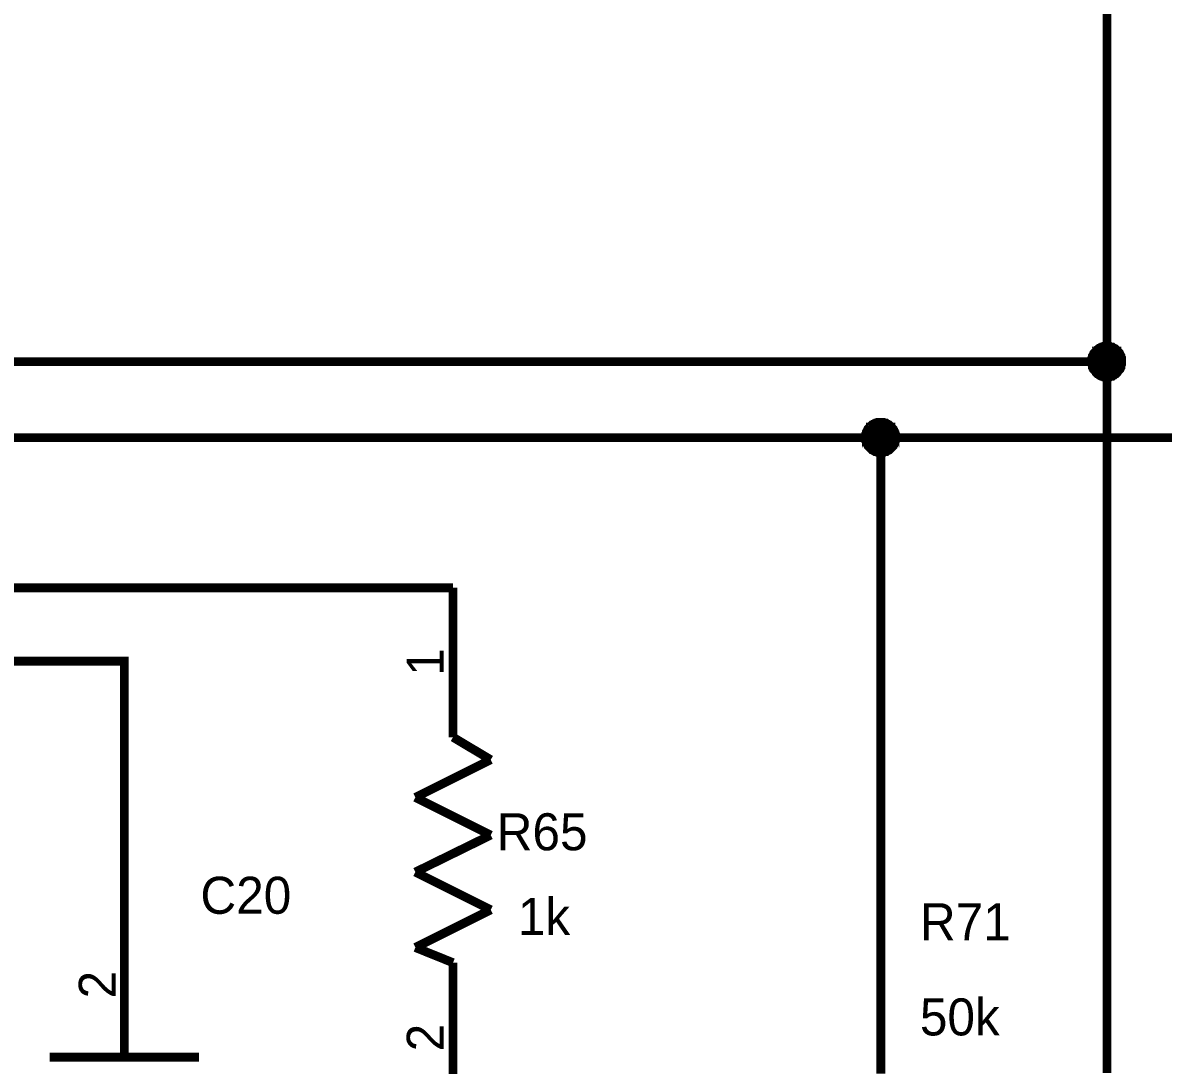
# Model space of a CAD drawing. Header units: millimetres. Extents: x 0 to 800, y 0 to 567.
# Drawn here: x 319.4 to 358.03, y 103.64 to 138.95 of the extents above; entities that cross this region are included whole.
import ezdxf

# ---------------------------------------------------------------- set-up
doc = ezdxf.new("R2010")
doc.units = ezdxf.units.MM
doc.layers.add('Sheet', color=255, linetype='Continuous')

msp = doc.modelspace()

# ---------------------------------------------------------------- linework, layer by layer
at = {"layer": 'Sheet'}
for points, const_width in [([(287.696, 127.471), (356.125, 127.471), (356.125, 160.51), (368.31, 160.51)], 0.3), ([(355.61, 127.471), (355.61, 127.494), (355.61, 127.516), (355.61, 127.561), (355.61, 127.583), (355.632, 127.606), (355.632, 127.628), (355.632, 127.651), (355.655, 127.673), (355.655, 127.695), (355.677, 127.718), (355.677, 127.74), (355.7, 127.763), (355.7, 127.785), (355.722, 127.807), (355.744, 127.83), (355.767, 127.83), (355.767, 127.852), (355.789, 127.875), (355.812, 127.897), (355.834, 127.897), (355.856, 127.919), (355.879, 127.919), (355.901, 127.942), (355.924, 127.942), (355.946, 127.964), (355.968, 127.964), (355.991, 127.964), (356.013, 127.987), (356.036, 127.987), (356.08, 127.987), (356.103, 127.987), (356.125, 127.987)], 0.3), ([(355.61, 127.471), (355.61, 127.494), (355.61, 127.516), (355.61, 127.561), (355.61, 127.583), (355.632, 127.606), (355.632, 127.628), (355.632, 127.651), (355.655, 127.673), (355.655, 127.695), (355.677, 127.718), (355.677, 127.74), (355.7, 127.763), (355.7, 127.785), (355.722, 127.807), (355.744, 127.83), (355.767, 127.83), (355.767, 127.852), (355.789, 127.875), (355.812, 127.897), (355.834, 127.897), (355.856, 127.919), (355.879, 127.919), (355.901, 127.942), (355.924, 127.942), (355.946, 127.964), (355.968, 127.964), (355.991, 127.964), (356.013, 127.987), (356.036, 127.987), (356.08, 127.987), (356.103, 127.987), (356.125, 127.987)], 0.3), ([(355.61, 127.471), (355.61, 127.494), (355.61, 127.516), (355.61, 127.561), (355.61, 127.583), (355.632, 127.606), (355.632, 127.628), (355.632, 127.651), (355.655, 127.673), (355.655, 127.695), (355.677, 127.718), (355.677, 127.74), (355.7, 127.763), (355.7, 127.785), (355.722, 127.807), (355.744, 127.83), (355.767, 127.83), (355.767, 127.852), (355.789, 127.875), (355.812, 127.897), (355.834, 127.897), (355.856, 127.919), (355.879, 127.919), (355.901, 127.942), (355.924, 127.942), (355.946, 127.964), (355.968, 127.964), (355.991, 127.964), (356.013, 127.987), (356.036, 127.987), (356.08, 127.987), (356.103, 127.987), (356.125, 127.987)], 0.3), ([(355.61, 127.471), (355.61, 127.494), (355.61, 127.516), (355.61, 127.561), (355.61, 127.583), (355.632, 127.606), (355.632, 127.628), (355.632, 127.651), (355.655, 127.673), (355.655, 127.695), (355.677, 127.718), (355.677, 127.74), (355.7, 127.763), (355.7, 127.785), (355.722, 127.807), (355.744, 127.83), (355.767, 127.83), (355.767, 127.852), (355.789, 127.875), (355.812, 127.897), (355.834, 127.897), (355.856, 127.919), (355.879, 127.919), (355.901, 127.942), (355.924, 127.942), (355.946, 127.964), (355.968, 127.964), (355.991, 127.964), (356.013, 127.987), (356.036, 127.987), (356.08, 127.987), (356.103, 127.987), (356.125, 127.987)], 0.3), ([(355.61, 127.471), (355.61, 127.494), (355.61, 127.516), (355.61, 127.561), (355.61, 127.583), (355.632, 127.606), (355.632, 127.628), (355.632, 127.651), (355.655, 127.673), (355.655, 127.695), (355.677, 127.718), (355.677, 127.74), (355.7, 127.763), (355.7, 127.785), (355.722, 127.807), (355.744, 127.83), (355.767, 127.83), (355.767, 127.852), (355.789, 127.875), (355.812, 127.897), (355.834, 127.897), (355.856, 127.919), (355.879, 127.919), (355.901, 127.942), (355.924, 127.942), (355.946, 127.964), (355.968, 127.964), (355.991, 127.964), (356.013, 127.987), (356.036, 127.987), (356.08, 127.987), (356.103, 127.987), (356.125, 127.987)], 0.0991), ([(355.61, 127.471), (355.61, 127.494), (355.61, 127.516), (355.61, 127.561), (355.61, 127.583), (355.632, 127.606), (355.632, 127.628), (355.632, 127.651), (355.655, 127.673), (355.655, 127.695), (355.677, 127.718), (355.677, 127.74), (355.7, 127.763), (355.7, 127.785), (355.722, 127.807), (355.744, 127.83), (355.767, 127.83), (355.767, 127.852), (355.789, 127.875), (355.812, 127.897), (355.834, 127.897), (355.856, 127.919), (355.879, 127.919), (355.901, 127.942), (355.924, 127.942), (355.946, 127.964), (355.968, 127.964), (355.991, 127.964), (356.013, 127.987), (356.036, 127.987), (356.08, 127.987), (356.103, 127.987), (356.125, 127.987)], 0.0991), ([(355.61, 127.471), (355.61, 127.494), (355.61, 127.516), (355.61, 127.561), (355.61, 127.583), (355.632, 127.606), (355.632, 127.628), (355.632, 127.651), (355.655, 127.673), (355.655, 127.695), (355.677, 127.718), (355.677, 127.74), (355.7, 127.763), (355.7, 127.785), (355.722, 127.807), (355.744, 127.83), (355.767, 127.83), (355.767, 127.852), (355.789, 127.875), (355.812, 127.897), (355.834, 127.897), (355.856, 127.919), (355.879, 127.919), (355.901, 127.942), (355.924, 127.942), (355.946, 127.964), (355.968, 127.964), (355.991, 127.964), (356.013, 127.987), (356.036, 127.987), (356.08, 127.987), (356.103, 127.987), (356.125, 127.987)], 0.0991), ([(355.61, 127.471), (355.61, 127.494), (355.61, 127.516), (355.61, 127.561), (355.61, 127.583), (355.632, 127.606), (355.632, 127.628), (355.632, 127.651), (355.655, 127.673), (355.655, 127.695), (355.677, 127.718), (355.677, 127.74), (355.7, 127.763), (355.7, 127.785), (355.722, 127.807), (355.744, 127.83), (355.767, 127.83), (355.767, 127.852), (355.789, 127.875), (355.812, 127.897), (355.834, 127.897), (355.856, 127.919), (355.879, 127.919), (355.901, 127.942), (355.924, 127.942), (355.946, 127.964), (355.968, 127.964), (355.991, 127.964), (356.013, 127.987), (356.036, 127.987), (356.08, 127.987), (356.103, 127.987), (356.125, 127.987)], 0.0991), ([(356.125, 127.987), (356.125, 127.987)], 0.3), ([(356.125, 127.987), (356.148, 127.987), (356.17, 127.987), (356.192, 127.987), (356.215, 127.987), (356.237, 127.964), (356.26, 127.964), (356.304, 127.964), (356.327, 127.942), (356.327, 127.942), (356.349, 127.919), (356.372, 127.919), (356.394, 127.897), (356.416, 127.897), (356.439, 127.875), (356.461, 127.852), (356.461, 127.83), (356.484, 127.83), (356.506, 127.807), (356.528, 127.785), (356.528, 127.763), (356.551, 127.74), (356.551, 127.718), (356.573, 127.695), (356.573, 127.673), (356.596, 127.651), (356.596, 127.628), (356.596, 127.606), (356.618, 127.583), (356.618, 127.561), (356.618, 127.516), (356.618, 127.494), (356.618, 127.471)], 0.3), ([(356.125, 127.987), (356.125, 127.987)], 0.3), ([(356.125, 127.987), (356.148, 127.987), (356.17, 127.987), (356.192, 127.987), (356.215, 127.987), (356.237, 127.964), (356.26, 127.964), (356.304, 127.964), (356.327, 127.942), (356.327, 127.942), (356.349, 127.919), (356.372, 127.919), (356.394, 127.897), (356.416, 127.897), (356.439, 127.875), (356.461, 127.852), (356.461, 127.83), (356.484, 127.83), (356.506, 127.807), (356.528, 127.785), (356.528, 127.763), (356.551, 127.74), (356.551, 127.718), (356.573, 127.695), (356.573, 127.673), (356.596, 127.651), (356.596, 127.628), (356.596, 127.606), (356.618, 127.583), (356.618, 127.561), (356.618, 127.516), (356.618, 127.494), (356.618, 127.471)], 0.3), ([(356.125, 127.987), (356.125, 127.987)], 0.3), ([(356.125, 127.987), (356.148, 127.987), (356.17, 127.987), (356.192, 127.987), (356.215, 127.987), (356.237, 127.964), (356.26, 127.964), (356.304, 127.964), (356.327, 127.942), (356.327, 127.942), (356.349, 127.919), (356.372, 127.919), (356.394, 127.897), (356.416, 127.897), (356.439, 127.875), (356.461, 127.852), (356.461, 127.83), (356.484, 127.83), (356.506, 127.807), (356.528, 127.785), (356.528, 127.763), (356.551, 127.74), (356.551, 127.718), (356.573, 127.695), (356.573, 127.673), (356.596, 127.651), (356.596, 127.628), (356.596, 127.606), (356.618, 127.583), (356.618, 127.561), (356.618, 127.516), (356.618, 127.494), (356.618, 127.471)], 0.3), ([(356.125, 127.987), (356.125, 127.987)], 0.3), ([(356.125, 127.987), (356.148, 127.987), (356.17, 127.987), (356.192, 127.987), (356.215, 127.987), (356.237, 127.964), (356.26, 127.964), (356.304, 127.964), (356.327, 127.942), (356.327, 127.942), (356.349, 127.919), (356.372, 127.919), (356.394, 127.897), (356.416, 127.897), (356.439, 127.875), (356.461, 127.852), (356.461, 127.83), (356.484, 127.83), (356.506, 127.807), (356.528, 127.785), (356.528, 127.763), (356.551, 127.74), (356.551, 127.718), (356.573, 127.695), (356.573, 127.673), (356.596, 127.651), (356.596, 127.628), (356.596, 127.606), (356.618, 127.583), (356.618, 127.561), (356.618, 127.516), (356.618, 127.494), (356.618, 127.471)], 0.3), ([(356.125, 127.987), (356.125, 127.987)], 0.0991), ([(356.125, 127.987), (356.148, 127.987), (356.17, 127.987), (356.192, 127.987), (356.215, 127.987), (356.237, 127.964), (356.26, 127.964), (356.304, 127.964), (356.327, 127.942), (356.327, 127.942), (356.349, 127.919), (356.372, 127.919), (356.394, 127.897), (356.416, 127.897), (356.439, 127.875), (356.461, 127.852), (356.461, 127.83), (356.484, 127.83), (356.506, 127.807), (356.528, 127.785), (356.528, 127.763), (356.551, 127.74), (356.551, 127.718), (356.573, 127.695), (356.573, 127.673), (356.596, 127.651), (356.596, 127.628), (356.596, 127.606), (356.618, 127.583), (356.618, 127.561), (356.618, 127.516), (356.618, 127.494), (356.618, 127.471)], 0.0991), ([(356.125, 127.987), (356.125, 127.987)], 0.0991), ([(356.125, 127.987), (356.148, 127.987), (356.17, 127.987), (356.192, 127.987), (356.215, 127.987), (356.237, 127.964), (356.26, 127.964), (356.304, 127.964), (356.327, 127.942), (356.327, 127.942), (356.349, 127.919), (356.372, 127.919), (356.394, 127.897), (356.416, 127.897), (356.439, 127.875), (356.461, 127.852), (356.461, 127.83), (356.484, 127.83), (356.506, 127.807), (356.528, 127.785), (356.528, 127.763), (356.551, 127.74), (356.551, 127.718), (356.573, 127.695), (356.573, 127.673), (356.596, 127.651), (356.596, 127.628), (356.596, 127.606), (356.618, 127.583), (356.618, 127.561), (356.618, 127.516), (356.618, 127.494), (356.618, 127.471)], 0.0991), ([(356.125, 127.987), (356.125, 127.987)], 0.0991), ([(356.125, 127.987), (356.148, 127.987), (356.17, 127.987), (356.192, 127.987), (356.215, 127.987), (356.237, 127.964), (356.26, 127.964), (356.304, 127.964), (356.327, 127.942), (356.327, 127.942), (356.349, 127.919), (356.372, 127.919), (356.394, 127.897), (356.416, 127.897), (356.439, 127.875), (356.461, 127.852), (356.461, 127.83), (356.484, 127.83), (356.506, 127.807), (356.528, 127.785), (356.528, 127.763), (356.551, 127.74), (356.551, 127.718), (356.573, 127.695), (356.573, 127.673), (356.596, 127.651), (356.596, 127.628), (356.596, 127.606), (356.618, 127.583), (356.618, 127.561), (356.618, 127.516), (356.618, 127.494), (356.618, 127.471)], 0.0991), ([(356.125, 127.987), (356.125, 127.987)], 0.0991), ([(356.125, 127.987), (356.148, 127.987), (356.17, 127.987), (356.192, 127.987), (356.215, 127.987), (356.237, 127.964), (356.26, 127.964), (356.304, 127.964), (356.327, 127.942), (356.327, 127.942), (356.349, 127.919), (356.372, 127.919), (356.394, 127.897), (356.416, 127.897), (356.439, 127.875), (356.461, 127.852), (356.461, 127.83), (356.484, 127.83), (356.506, 127.807), (356.528, 127.785), (356.528, 127.763), (356.551, 127.74), (356.551, 127.718), (356.573, 127.695), (356.573, 127.673), (356.596, 127.651), (356.596, 127.628), (356.596, 127.606), (356.618, 127.583), (356.618, 127.561), (356.618, 127.516), (356.618, 127.494), (356.618, 127.471)], 0.0991), ([(356.125, 126.956), (356.103, 126.956), (356.08, 126.956), (356.036, 126.956), (356.013, 126.956), (355.991, 126.979), (355.968, 126.979), (355.946, 126.979), (355.924, 127.001), (355.901, 127.001), (355.879, 127.023), (355.856, 127.023), (355.834, 127.046), (355.812, 127.068), (355.789, 127.068), (355.767, 127.091), (355.767, 127.113), (355.744, 127.135), (355.722, 127.158), (355.7, 127.18), (355.7, 127.18), (355.677, 127.203), (355.677, 127.225), (355.655, 127.247), (355.655, 127.27), (355.632, 127.292), (355.632, 127.315), (355.632, 127.337), (355.61, 127.382), (355.61, 127.404), (355.61, 127.427), (355.61, 127.449), (355.61, 127.471)], 0.3), ([(355.61, 127.471), (355.61, 127.471)], 0.3), ([(356.125, 126.956), (356.103, 126.956), (356.08, 126.956), (356.036, 126.956), (356.013, 126.956), (355.991, 126.979), (355.968, 126.979), (355.946, 126.979), (355.924, 127.001), (355.901, 127.001), (355.879, 127.023), (355.856, 127.023), (355.834, 127.046), (355.812, 127.068), (355.789, 127.068), (355.767, 127.091), (355.767, 127.113), (355.744, 127.135), (355.722, 127.158), (355.7, 127.18), (355.7, 127.18), (355.677, 127.203), (355.677, 127.225), (355.655, 127.247), (355.655, 127.27), (355.632, 127.292), (355.632, 127.315), (355.632, 127.337), (355.61, 127.382), (355.61, 127.404), (355.61, 127.427), (355.61, 127.449), (355.61, 127.471)], 0.3), ([(355.61, 127.471), (355.61, 127.471)], 0.3), ([(356.125, 126.956), (356.103, 126.956), (356.08, 126.956), (356.036, 126.956), (356.013, 126.956), (355.991, 126.979), (355.968, 126.979), (355.946, 126.979), (355.924, 127.001), (355.901, 127.001), (355.879, 127.023), (355.856, 127.023), (355.834, 127.046), (355.812, 127.068), (355.789, 127.068), (355.767, 127.091), (355.767, 127.113), (355.744, 127.135), (355.722, 127.158), (355.7, 127.18), (355.7, 127.18), (355.677, 127.203), (355.677, 127.225), (355.655, 127.247), (355.655, 127.27), (355.632, 127.292), (355.632, 127.315), (355.632, 127.337), (355.61, 127.382), (355.61, 127.404), (355.61, 127.427), (355.61, 127.449), (355.61, 127.471)], 0.3), ([(355.61, 127.471), (355.61, 127.471)], 0.3), ([(356.125, 126.956), (356.103, 126.956), (356.08, 126.956), (356.036, 126.956), (356.013, 126.956), (355.991, 126.979), (355.968, 126.979), (355.946, 126.979), (355.924, 127.001), (355.901, 127.001), (355.879, 127.023), (355.856, 127.023), (355.834, 127.046), (355.812, 127.068), (355.789, 127.068), (355.767, 127.091), (355.767, 127.113), (355.744, 127.135), (355.722, 127.158), (355.7, 127.18), (355.7, 127.18), (355.677, 127.203), (355.677, 127.225), (355.655, 127.247), (355.655, 127.27), (355.632, 127.292), (355.632, 127.315), (355.632, 127.337), (355.61, 127.382), (355.61, 127.404), (355.61, 127.427), (355.61, 127.449), (355.61, 127.471)], 0.3), ([(355.61, 127.471), (355.61, 127.471)], 0.3), ([(356.125, 126.956), (356.103, 126.956), (356.08, 126.956), (356.036, 126.956), (356.013, 126.956), (355.991, 126.979), (355.968, 126.979), (355.946, 126.979), (355.924, 127.001), (355.901, 127.001), (355.879, 127.023), (355.856, 127.023), (355.834, 127.046), (355.812, 127.068), (355.789, 127.068), (355.767, 127.091), (355.767, 127.113), (355.744, 127.135), (355.722, 127.158), (355.7, 127.18), (355.7, 127.18), (355.677, 127.203), (355.677, 127.225), (355.655, 127.247), (355.655, 127.27), (355.632, 127.292), (355.632, 127.315), (355.632, 127.337), (355.61, 127.382), (355.61, 127.404), (355.61, 127.427), (355.61, 127.449), (355.61, 127.471)], 0.0991), ([(355.61, 127.471), (355.61, 127.471)], 0.0991), ([(356.125, 126.956), (356.103, 126.956), (356.08, 126.956), (356.036, 126.956), (356.013, 126.956), (355.991, 126.979), (355.968, 126.979), (355.946, 126.979), (355.924, 127.001), (355.901, 127.001), (355.879, 127.023), (355.856, 127.023), (355.834, 127.046), (355.812, 127.068), (355.789, 127.068), (355.767, 127.091), (355.767, 127.113), (355.744, 127.135), (355.722, 127.158), (355.7, 127.18), (355.7, 127.18), (355.677, 127.203), (355.677, 127.225), (355.655, 127.247), (355.655, 127.27), (355.632, 127.292), (355.632, 127.315), (355.632, 127.337), (355.61, 127.382), (355.61, 127.404), (355.61, 127.427), (355.61, 127.449), (355.61, 127.471)], 0.0991), ([(355.61, 127.471), (355.61, 127.471)], 0.0991), ([(356.125, 126.956), (356.103, 126.956), (356.08, 126.956), (356.036, 126.956), (356.013, 126.956), (355.991, 126.979), (355.968, 126.979), (355.946, 126.979), (355.924, 127.001), (355.901, 127.001), (355.879, 127.023), (355.856, 127.023), (355.834, 127.046), (355.812, 127.068), (355.789, 127.068), (355.767, 127.091), (355.767, 127.113), (355.744, 127.135), (355.722, 127.158), (355.7, 127.18), (355.7, 127.18), (355.677, 127.203), (355.677, 127.225), (355.655, 127.247), (355.655, 127.27), (355.632, 127.292), (355.632, 127.315), (355.632, 127.337), (355.61, 127.382), (355.61, 127.404), (355.61, 127.427), (355.61, 127.449), (355.61, 127.471)], 0.0991), ([(355.61, 127.471), (355.61, 127.471)], 0.0991), ([(356.125, 126.956), (356.103, 126.956), (356.08, 126.956), (356.036, 126.956), (356.013, 126.956), (355.991, 126.979), (355.968, 126.979), (355.946, 126.979), (355.924, 127.001), (355.901, 127.001), (355.879, 127.023), (355.856, 127.023), (355.834, 127.046), (355.812, 127.068), (355.789, 127.068), (355.767, 127.091), (355.767, 127.113), (355.744, 127.135), (355.722, 127.158), (355.7, 127.18), (355.7, 127.18), (355.677, 127.203), (355.677, 127.225), (355.655, 127.247), (355.655, 127.27), (355.632, 127.292), (355.632, 127.315), (355.632, 127.337), (355.61, 127.382), (355.61, 127.404), (355.61, 127.427), (355.61, 127.449), (355.61, 127.471)], 0.0991), ([(355.61, 127.471), (355.61, 127.471)], 0.0991), ([(356.125, 103.37), (356.125, 127.471)], 0.3), ([(356.618, 127.471), (356.618, 127.449), (356.618, 127.427), (356.618, 127.404), (356.618, 127.382), (356.596, 127.337), (356.596, 127.315), (356.596, 127.292), (356.573, 127.27), (356.573, 127.247), (356.551, 127.225), (356.551, 127.203), (356.528, 127.18), (356.528, 127.18), (356.506, 127.158), (356.484, 127.135), (356.461, 127.113), (356.461, 127.091), (356.439, 127.068), (356.416, 127.068), (356.394, 127.046), (356.372, 127.023), (356.349, 127.023), (356.327, 127.001), (356.327, 127.001), (356.304, 126.979), (356.26, 126.979), (356.237, 126.979), (356.215, 126.956), (356.192, 126.956), (356.17, 126.956), (356.148, 126.956), (356.125, 126.956)], 0.3), ([(356.618, 127.471), (356.618, 127.449), (356.618, 127.427), (356.618, 127.404), (356.618, 127.382), (356.596, 127.337), (356.596, 127.315), (356.596, 127.292), (356.573, 127.27), (356.573, 127.247), (356.551, 127.225), (356.551, 127.203), (356.528, 127.18), (356.528, 127.18), (356.506, 127.158), (356.484, 127.135), (356.461, 127.113), (356.461, 127.091), (356.439, 127.068), (356.416, 127.068), (356.394, 127.046), (356.372, 127.023), (356.349, 127.023), (356.327, 127.001), (356.327, 127.001), (356.304, 126.979), (356.26, 126.979), (356.237, 126.979), (356.215, 126.956), (356.192, 126.956), (356.17, 126.956), (356.148, 126.956), (356.125, 126.956)], 0.3), ([(356.618, 127.471), (356.618, 127.449), (356.618, 127.427), (356.618, 127.404), (356.618, 127.382), (356.596, 127.337), (356.596, 127.315), (356.596, 127.292), (356.573, 127.27), (356.573, 127.247), (356.551, 127.225), (356.551, 127.203), (356.528, 127.18), (356.528, 127.18), (356.506, 127.158), (356.484, 127.135), (356.461, 127.113), (356.461, 127.091), (356.439, 127.068), (356.416, 127.068), (356.394, 127.046), (356.372, 127.023), (356.349, 127.023), (356.327, 127.001), (356.327, 127.001), (356.304, 126.979), (356.26, 126.979), (356.237, 126.979), (356.215, 126.956), (356.192, 126.956), (356.17, 126.956), (356.148, 126.956), (356.125, 126.956)], 0.3), ([(356.618, 127.471), (356.618, 127.449), (356.618, 127.427), (356.618, 127.404), (356.618, 127.382), (356.596, 127.337), (356.596, 127.315), (356.596, 127.292), (356.573, 127.27), (356.573, 127.247), (356.551, 127.225), (356.551, 127.203), (356.528, 127.18), (356.528, 127.18), (356.506, 127.158), (356.484, 127.135), (356.461, 127.113), (356.461, 127.091), (356.439, 127.068), (356.416, 127.068), (356.394, 127.046), (356.372, 127.023), (356.349, 127.023), (356.327, 127.001), (356.327, 127.001), (356.304, 126.979), (356.26, 126.979), (356.237, 126.979), (356.215, 126.956), (356.192, 126.956), (356.17, 126.956), (356.148, 126.956), (356.125, 126.956)], 0.3), ([(356.618, 127.471), (356.618, 127.449), (356.618, 127.427), (356.618, 127.404), (356.618, 127.382), (356.596, 127.337), (356.596, 127.315), (356.596, 127.292), (356.573, 127.27), (356.573, 127.247), (356.551, 127.225), (356.551, 127.203), (356.528, 127.18), (356.528, 127.18), (356.506, 127.158), (356.484, 127.135), (356.461, 127.113), (356.461, 127.091), (356.439, 127.068), (356.416, 127.068), (356.394, 127.046), (356.372, 127.023), (356.349, 127.023), (356.327, 127.001), (356.327, 127.001), (356.304, 126.979), (356.26, 126.979), (356.237, 126.979), (356.215, 126.956), (356.192, 126.956), (356.17, 126.956), (356.148, 126.956), (356.125, 126.956)], 0.0991), ([(356.618, 127.471), (356.618, 127.449), (356.618, 127.427), (356.618, 127.404), (356.618, 127.382), (356.596, 127.337), (356.596, 127.315), (356.596, 127.292), (356.573, 127.27), (356.573, 127.247), (356.551, 127.225), (356.551, 127.203), (356.528, 127.18), (356.528, 127.18), (356.506, 127.158), (356.484, 127.135), (356.461, 127.113), (356.461, 127.091), (356.439, 127.068), (356.416, 127.068), (356.394, 127.046), (356.372, 127.023), (356.349, 127.023), (356.327, 127.001), (356.327, 127.001), (356.304, 126.979), (356.26, 126.979), (356.237, 126.979), (356.215, 126.956), (356.192, 126.956), (356.17, 126.956), (356.148, 126.956), (356.125, 126.956)], 0.0991), ([(356.618, 127.471), (356.618, 127.449), (356.618, 127.427), (356.618, 127.404), (356.618, 127.382), (356.596, 127.337), (356.596, 127.315), (356.596, 127.292), (356.573, 127.27), (356.573, 127.247), (356.551, 127.225), (356.551, 127.203), (356.528, 127.18), (356.528, 127.18), (356.506, 127.158), (356.484, 127.135), (356.461, 127.113), (356.461, 127.091), (356.439, 127.068), (356.416, 127.068), (356.394, 127.046), (356.372, 127.023), (356.349, 127.023), (356.327, 127.001), (356.327, 127.001), (356.304, 126.979), (356.26, 126.979), (356.237, 126.979), (356.215, 126.956), (356.192, 126.956), (356.17, 126.956), (356.148, 126.956), (356.125, 126.956)], 0.0991), ([(356.618, 127.471), (356.618, 127.449), (356.618, 127.427), (356.618, 127.404), (356.618, 127.382), (356.596, 127.337), (356.596, 127.315), (356.596, 127.292), (356.573, 127.27), (356.573, 127.247), (356.551, 127.225), (356.551, 127.203), (356.528, 127.18), (356.528, 127.18), (356.506, 127.158), (356.484, 127.135), (356.461, 127.113), (356.461, 127.091), (356.439, 127.068), (356.416, 127.068), (356.394, 127.046), (356.372, 127.023), (356.349, 127.023), (356.327, 127.001), (356.327, 127.001), (356.304, 126.979), (356.26, 126.979), (356.237, 126.979), (356.215, 126.956), (356.192, 126.956), (356.17, 126.956), (356.148, 126.956), (356.125, 126.956)], 0.0991), ([(356.618, 127.471), (356.618, 127.471), (356.618, 127.471), (356.618, 127.471), (356.618, 127.471), (356.618, 127.471), (356.618, 127.471), (356.618, 127.471), (356.618, 127.471), (356.618, 127.471), (356.618, 127.471), (356.618, 127.471), (356.618, 127.471), (356.618, 127.471), (356.618, 127.471), (356.618, 127.471), (356.618, 127.471), (356.618, 127.471), (356.618, 127.471), (356.618, 127.471), (356.618, 127.471), (356.618, 127.471), (356.618, 127.471), (356.618, 127.471), (356.618, 127.471), (356.618, 127.471), (356.618, 127.471), (356.618, 127.471), (356.618, 127.471), (356.618, 127.471), (356.618, 127.471), (356.618, 127.471), (356.618, 127.471)], 0.3), ([(356.618, 127.471), (356.618, 127.471)], 0.3), ([(356.618, 127.471), (356.618, 127.471), (356.618, 127.471), (356.618, 127.471), (356.618, 127.471), (356.618, 127.471), (356.618, 127.471), (356.618, 127.471), (356.618, 127.471), (356.618, 127.471), (356.618, 127.471), (356.618, 127.471), (356.618, 127.471), (356.618, 127.471), (356.618, 127.471), (356.618, 127.471), (356.618, 127.471), (356.618, 127.471), (356.618, 127.471), (356.618, 127.471), (356.618, 127.471), (356.618, 127.471), (356.618, 127.471), (356.618, 127.471), (356.618, 127.471), (356.618, 127.471), (356.618, 127.471), (356.618, 127.471), (356.618, 127.471), (356.618, 127.471), (356.618, 127.471), (356.618, 127.471), (356.618, 127.471)], 0.3), ([(356.618, 127.471), (356.618, 127.471)], 0.3), ([(356.618, 127.471), (356.618, 127.471), (356.618, 127.471), (356.618, 127.471), (356.618, 127.471), (356.618, 127.471), (356.618, 127.471), (356.618, 127.471), (356.618, 127.471), (356.618, 127.471), (356.618, 127.471), (356.618, 127.471), (356.618, 127.471), (356.618, 127.471), (356.618, 127.471), (356.618, 127.471), (356.618, 127.471), (356.618, 127.471), (356.618, 127.471), (356.618, 127.471), (356.618, 127.471), (356.618, 127.471), (356.618, 127.471), (356.618, 127.471), (356.618, 127.471), (356.618, 127.471), (356.618, 127.471), (356.618, 127.471), (356.618, 127.471), (356.618, 127.471), (356.618, 127.471), (356.618, 127.471), (356.618, 127.471)], 0.3), ([(356.618, 127.471), (356.618, 127.471)], 0.3), ([(356.618, 127.471), (356.618, 127.471), (356.618, 127.471), (356.618, 127.471), (356.618, 127.471), (356.618, 127.471), (356.618, 127.471), (356.618, 127.471), (356.618, 127.471), (356.618, 127.471), (356.618, 127.471), (356.618, 127.471), (356.618, 127.471), (356.618, 127.471), (356.618, 127.471), (356.618, 127.471), (356.618, 127.471), (356.618, 127.471), (356.618, 127.471), (356.618, 127.471), (356.618, 127.471), (356.618, 127.471), (356.618, 127.471), (356.618, 127.471), (356.618, 127.471), (356.618, 127.471), (356.618, 127.471), (356.618, 127.471), (356.618, 127.471), (356.618, 127.471), (356.618, 127.471), (356.618, 127.471), (356.618, 127.471)], 0.3), ([(356.618, 127.471), (356.618, 127.471)], 0.3), ([(356.618, 127.471), (356.618, 127.471), (356.618, 127.471), (356.618, 127.471), (356.618, 127.471), (356.618, 127.471), (356.618, 127.471), (356.618, 127.471), (356.618, 127.471), (356.618, 127.471), (356.618, 127.471), (356.618, 127.471), (356.618, 127.471), (356.618, 127.471), (356.618, 127.471), (356.618, 127.471), (356.618, 127.471), (356.618, 127.471), (356.618, 127.471), (356.618, 127.471), (356.618, 127.471), (356.618, 127.471), (356.618, 127.471), (356.618, 127.471), (356.618, 127.471), (356.618, 127.471), (356.618, 127.471), (356.618, 127.471), (356.618, 127.471), (356.618, 127.471), (356.618, 127.471), (356.618, 127.471), (356.618, 127.471)], 0.0991), ([(356.618, 127.471), (356.618, 127.471)], 0.0991), ([(356.618, 127.471), (356.618, 127.471), (356.618, 127.471), (356.618, 127.471), (356.618, 127.471), (356.618, 127.471), (356.618, 127.471), (356.618, 127.471), (356.618, 127.471), (356.618, 127.471), (356.618, 127.471), (356.618, 127.471), (356.618, 127.471), (356.618, 127.471), (356.618, 127.471), (356.618, 127.471), (356.618, 127.471), (356.618, 127.471), (356.618, 127.471), (356.618, 127.471), (356.618, 127.471), (356.618, 127.471), (356.618, 127.471), (356.618, 127.471), (356.618, 127.471), (356.618, 127.471), (356.618, 127.471), (356.618, 127.471), (356.618, 127.471), (356.618, 127.471), (356.618, 127.471), (356.618, 127.471), (356.618, 127.471)], 0.0991), ([(356.618, 127.471), (356.618, 127.471)], 0.0991), ([(356.618, 127.471), (356.618, 127.471), (356.618, 127.471), (356.618, 127.471), (356.618, 127.471), (356.618, 127.471), (356.618, 127.471), (356.618, 127.471), (356.618, 127.471), (356.618, 127.471), (356.618, 127.471), (356.618, 127.471), (356.618, 127.471), (356.618, 127.471), (356.618, 127.471), (356.618, 127.471), (356.618, 127.471), (356.618, 127.471), (356.618, 127.471), (356.618, 127.471), (356.618, 127.471), (356.618, 127.471), (356.618, 127.471), (356.618, 127.471), (356.618, 127.471), (356.618, 127.471), (356.618, 127.471), (356.618, 127.471), (356.618, 127.471), (356.618, 127.471), (356.618, 127.471), (356.618, 127.471), (356.618, 127.471)], 0.0991), ([(356.618, 127.471), (356.618, 127.471)], 0.0991), ([(356.618, 127.471), (356.618, 127.471), (356.618, 127.471), (356.618, 127.471), (356.618, 127.471), (356.618, 127.471), (356.618, 127.471), (356.618, 127.471), (356.618, 127.471), (356.618, 127.471), (356.618, 127.471), (356.618, 127.471), (356.618, 127.471), (356.618, 127.471), (356.618, 127.471), (356.618, 127.471), (356.618, 127.471), (356.618, 127.471), (356.618, 127.471), (356.618, 127.471), (356.618, 127.471), (356.618, 127.471), (356.618, 127.471), (356.618, 127.471), (356.618, 127.471), (356.618, 127.471), (356.618, 127.471), (356.618, 127.471), (356.618, 127.471), (356.618, 127.471), (356.618, 127.471), (356.618, 127.471), (356.618, 127.471)], 0.0991), ([(356.618, 127.471), (356.618, 127.471)], 0.0991), ([(347.949, 124.896), (347.949, 124.918), (347.949, 124.94), (347.949, 124.985), (347.949, 125.008), (347.972, 125.03), (347.972, 125.052), (347.972, 125.075), (347.994, 125.097), (347.994, 125.12), (348.017, 125.142), (348.017, 125.164), (348.039, 125.187), (348.039, 125.209), (348.061, 125.232), (348.084, 125.254), (348.106, 125.254), (348.106, 125.276), (348.129, 125.299), (348.151, 125.321), (348.173, 125.321), (348.196, 125.343), (348.218, 125.343), (348.241, 125.366), (348.263, 125.366), (348.285, 125.388), (348.308, 125.388), (348.33, 125.388), (348.353, 125.411), (348.375, 125.411), (348.42, 125.411), (348.442, 125.411), (348.465, 125.411)], 0.3), ([(347.949, 124.896), (347.949, 124.918), (347.949, 124.94), (347.949, 124.985), (347.949, 125.008), (347.972, 125.03), (347.972, 125.052), (347.972, 125.075), (347.994, 125.097), (347.994, 125.12), (348.017, 125.142), (348.017, 125.164), (348.039, 125.187), (348.039, 125.209), (348.061, 125.232), (348.084, 125.254), (348.106, 125.254), (348.106, 125.276), (348.129, 125.299), (348.151, 125.321), (348.173, 125.321), (348.196, 125.343), (348.218, 125.343), (348.241, 125.366), (348.263, 125.366), (348.285, 125.388), (348.308, 125.388), (348.33, 125.388), (348.353, 125.411), (348.375, 125.411), (348.42, 125.411), (348.442, 125.411), (348.465, 125.411)], 0.3), ([(347.949, 124.896), (347.949, 124.918), (347.949, 124.94), (347.949, 124.985), (347.949, 125.008), (347.972, 125.03), (347.972, 125.052), (347.972, 125.075), (347.994, 125.097), (347.994, 125.12), (348.017, 125.142), (348.017, 125.164), (348.039, 125.187), (348.039, 125.209), (348.061, 125.232), (348.084, 125.254), (348.106, 125.254), (348.106, 125.276), (348.129, 125.299), (348.151, 125.321), (348.173, 125.321), (348.196, 125.343), (348.218, 125.343), (348.241, 125.366), (348.263, 125.366), (348.285, 125.388), (348.308, 125.388), (348.33, 125.388), (348.353, 125.411), (348.375, 125.411), (348.42, 125.411), (348.442, 125.411), (348.465, 125.411)], 0.3), ([(347.949, 124.896), (347.949, 124.918), (347.949, 124.94), (347.949, 124.985), (347.949, 125.008), (347.972, 125.03), (347.972, 125.052), (347.972, 125.075), (347.994, 125.097), (347.994, 125.12), (348.017, 125.142), (348.017, 125.164), (348.039, 125.187), (348.039, 125.209), (348.061, 125.232), (348.084, 125.254), (348.106, 125.254), (348.106, 125.276), (348.129, 125.299), (348.151, 125.321), (348.173, 125.321), (348.196, 125.343), (348.218, 125.343), (348.241, 125.366), (348.263, 125.366), (348.285, 125.388), (348.308, 125.388), (348.33, 125.388), (348.353, 125.411), (348.375, 125.411), (348.42, 125.411), (348.442, 125.411), (348.465, 125.411)], 0.3), ([(348.465, 125.411), (348.465, 125.411)], 0.3), ([(348.465, 125.411), (348.487, 125.411), (348.509, 125.411), (348.532, 125.411), (348.554, 125.411), (348.577, 125.388), (348.599, 125.388), (348.644, 125.388), (348.666, 125.366), (348.666, 125.366), (348.689, 125.343), (348.711, 125.343), (348.733, 125.321), (348.756, 125.321), (348.778, 125.299), (348.801, 125.276), (348.801, 125.254), (348.823, 125.254), (348.845, 125.232), (348.868, 125.209), (348.868, 125.187), (348.89, 125.164), (348.89, 125.142), (348.913, 125.12), (348.913, 125.097), (348.935, 125.075), (348.935, 125.052), (348.935, 125.03), (348.957, 125.008), (348.957, 124.985), (348.957, 124.94), (348.957, 124.918), (348.957, 124.896)], 0.3), ([(348.465, 125.411), (348.465, 125.411)], 0.3), ([(348.465, 125.411), (348.487, 125.411), (348.509, 125.411), (348.532, 125.411), (348.554, 125.411), (348.577, 125.388), (348.599, 125.388), (348.644, 125.388), (348.666, 125.366), (348.666, 125.366), (348.689, 125.343), (348.711, 125.343), (348.733, 125.321), (348.756, 125.321), (348.778, 125.299), (348.801, 125.276), (348.801, 125.254), (348.823, 125.254), (348.845, 125.232), (348.868, 125.209), (348.868, 125.187), (348.89, 125.164), (348.89, 125.142), (348.913, 125.12), (348.913, 125.097), (348.935, 125.075), (348.935, 125.052), (348.935, 125.03), (348.957, 125.008), (348.957, 124.985), (348.957, 124.94), (348.957, 124.918), (348.957, 124.896)], 0.3), ([(348.465, 125.411), (348.465, 125.411)], 0.3), ([(348.465, 125.411), (348.487, 125.411), (348.509, 125.411), (348.532, 125.411), (348.554, 125.411), (348.577, 125.388), (348.599, 125.388), (348.644, 125.388), (348.666, 125.366), (348.666, 125.366), (348.689, 125.343), (348.711, 125.343), (348.733, 125.321), (348.756, 125.321), (348.778, 125.299), (348.801, 125.276), (348.801, 125.254), (348.823, 125.254), (348.845, 125.232), (348.868, 125.209), (348.868, 125.187), (348.89, 125.164), (348.89, 125.142), (348.913, 125.12), (348.913, 125.097), (348.935, 125.075), (348.935, 125.052), (348.935, 125.03), (348.957, 125.008), (348.957, 124.985), (348.957, 124.94), (348.957, 124.918), (348.957, 124.896)], 0.3), ([(348.465, 125.411), (348.465, 125.411)], 0.3), ([(348.465, 125.411), (348.487, 125.411), (348.509, 125.411), (348.532, 125.411), (348.554, 125.411), (348.577, 125.388), (348.599, 125.388), (348.644, 125.388), (348.666, 125.366), (348.666, 125.366), (348.689, 125.343), (348.711, 125.343), (348.733, 125.321), (348.756, 125.321), (348.778, 125.299), (348.801, 125.276), (348.801, 125.254), (348.823, 125.254), (348.845, 125.232), (348.868, 125.209), (348.868, 125.187), (348.89, 125.164), (348.89, 125.142), (348.913, 125.12), (348.913, 125.097), (348.935, 125.075), (348.935, 125.052), (348.935, 125.03), (348.957, 125.008), (348.957, 124.985), (348.957, 124.94), (348.957, 124.918), (348.957, 124.896)], 0.3), ([(347.949, 124.896), (347.949, 124.918), (347.949, 124.94), (347.949, 124.985), (347.949, 125.008), (347.972, 125.03), (347.972, 125.052), (347.972, 125.075), (347.994, 125.097), (347.994, 125.12), (348.017, 125.142), (348.017, 125.164), (348.039, 125.187), (348.039, 125.209), (348.061, 125.232), (348.084, 125.254), (348.106, 125.254), (348.106, 125.276), (348.129, 125.299), (348.151, 125.321), (348.173, 125.321), (348.196, 125.343), (348.218, 125.343), (348.241, 125.366), (348.263, 125.366), (348.285, 125.388), (348.308, 125.388), (348.33, 125.388), (348.353, 125.411), (348.375, 125.411), (348.42, 125.411), (348.442, 125.411), (348.465, 125.411)], 0.0991), ([(347.949, 124.896), (347.949, 124.918), (347.949, 124.94), (347.949, 124.985), (347.949, 125.008), (347.972, 125.03), (347.972, 125.052), (347.972, 125.075), (347.994, 125.097), (347.994, 125.12), (348.017, 125.142), (348.017, 125.164), (348.039, 125.187), (348.039, 125.209), (348.061, 125.232), (348.084, 125.254), (348.106, 125.254), (348.106, 125.276), (348.129, 125.299), (348.151, 125.321), (348.173, 125.321), (348.196, 125.343), (348.218, 125.343), (348.241, 125.366), (348.263, 125.366), (348.285, 125.388), (348.308, 125.388), (348.33, 125.388), (348.353, 125.411), (348.375, 125.411), (348.42, 125.411), (348.442, 125.411), (348.465, 125.411)], 0.0991), ([(347.949, 124.896), (347.949, 124.918), (347.949, 124.94), (347.949, 124.985), (347.949, 125.008), (347.972, 125.03), (347.972, 125.052), (347.972, 125.075), (347.994, 125.097), (347.994, 125.12), (348.017, 125.142), (348.017, 125.164), (348.039, 125.187), (348.039, 125.209), (348.061, 125.232), (348.084, 125.254), (348.106, 125.254), (348.106, 125.276), (348.129, 125.299), (348.151, 125.321), (348.173, 125.321), (348.196, 125.343), (348.218, 125.343), (348.241, 125.366), (348.263, 125.366), (348.285, 125.388), (348.308, 125.388), (348.33, 125.388), (348.353, 125.411), (348.375, 125.411), (348.42, 125.411), (348.442, 125.411), (348.465, 125.411)], 0.0991), ([(347.949, 124.896), (347.949, 124.918), (347.949, 124.94), (347.949, 124.985), (347.949, 125.008), (347.972, 125.03), (347.972, 125.052), (347.972, 125.075), (347.994, 125.097), (347.994, 125.12), (348.017, 125.142), (348.017, 125.164), (348.039, 125.187), (348.039, 125.209), (348.061, 125.232), (348.084, 125.254), (348.106, 125.254), (348.106, 125.276), (348.129, 125.299), (348.151, 125.321), (348.173, 125.321), (348.196, 125.343), (348.218, 125.343), (348.241, 125.366), (348.263, 125.366), (348.285, 125.388), (348.308, 125.388), (348.33, 125.388), (348.353, 125.411), (348.375, 125.411), (348.42, 125.411), (348.442, 125.411), (348.465, 125.411)], 0.0991), ([(348.465, 125.411), (348.465, 125.411)], 0.0991), ([(348.465, 125.411), (348.487, 125.411), (348.509, 125.411), (348.532, 125.411), (348.554, 125.411), (348.577, 125.388), (348.599, 125.388), (348.644, 125.388), (348.666, 125.366), (348.666, 125.366), (348.689, 125.343), (348.711, 125.343), (348.733, 125.321), (348.756, 125.321), (348.778, 125.299), (348.801, 125.276), (348.801, 125.254), (348.823, 125.254), (348.845, 125.232), (348.868, 125.209), (348.868, 125.187), (348.89, 125.164), (348.89, 125.142), (348.913, 125.12), (348.913, 125.097), (348.935, 125.075), (348.935, 125.052), (348.935, 125.03), (348.957, 125.008), (348.957, 124.985), (348.957, 124.94), (348.957, 124.918), (348.957, 124.896)], 0.0991), ([(348.465, 125.411), (348.465, 125.411)], 0.0991), ([(348.465, 125.411), (348.487, 125.411), (348.509, 125.411), (348.532, 125.411), (348.554, 125.411), (348.577, 125.388), (348.599, 125.388), (348.644, 125.388), (348.666, 125.366), (348.666, 125.366), (348.689, 125.343), (348.711, 125.343), (348.733, 125.321), (348.756, 125.321), (348.778, 125.299), (348.801, 125.276), (348.801, 125.254), (348.823, 125.254), (348.845, 125.232), (348.868, 125.209), (348.868, 125.187), (348.89, 125.164), (348.89, 125.142), (348.913, 125.12), (348.913, 125.097), (348.935, 125.075), (348.935, 125.052), (348.935, 125.03), (348.957, 125.008), (348.957, 124.985), (348.957, 124.94), (348.957, 124.918), (348.957, 124.896)], 0.0991), ([(348.465, 125.411), (348.465, 125.411)], 0.0991), ([(348.465, 125.411), (348.487, 125.411), (348.509, 125.411), (348.532, 125.411), (348.554, 125.411), (348.577, 125.388), (348.599, 125.388), (348.644, 125.388), (348.666, 125.366), (348.666, 125.366), (348.689, 125.343), (348.711, 125.343), (348.733, 125.321), (348.756, 125.321), (348.778, 125.299), (348.801, 125.276), (348.801, 125.254), (348.823, 125.254), (348.845, 125.232), (348.868, 125.209), (348.868, 125.187), (348.89, 125.164), (348.89, 125.142), (348.913, 125.12), (348.913, 125.097), (348.935, 125.075), (348.935, 125.052), (348.935, 125.03), (348.957, 125.008), (348.957, 124.985), (348.957, 124.94), (348.957, 124.918), (348.957, 124.896)], 0.0991), ([(348.465, 125.411), (348.465, 125.411)], 0.0991), ([(348.465, 125.411), (348.487, 125.411), (348.509, 125.411), (348.532, 125.411), (348.554, 125.411), (348.577, 125.388), (348.599, 125.388), (348.644, 125.388), (348.666, 125.366), (348.666, 125.366), (348.689, 125.343), (348.711, 125.343), (348.733, 125.321), (348.756, 125.321), (348.778, 125.299), (348.801, 125.276), (348.801, 125.254), (348.823, 125.254), (348.845, 125.232), (348.868, 125.209), (348.868, 125.187), (348.89, 125.164), (348.89, 125.142), (348.913, 125.12), (348.913, 125.097), (348.935, 125.075), (348.935, 125.052), (348.935, 125.03), (348.957, 125.008), (348.957, 124.985), (348.957, 124.94), (348.957, 124.918), (348.957, 124.896)], 0.0991), ([(287.696, 124.94), (305.727, 124.94), (305.727, 124.896), (348.465, 124.896), (348.465, 103.348)], 0.3), ([(348.465, 124.403), (348.442, 124.403), (348.42, 124.403), (348.375, 124.403), (348.353, 124.403), (348.33, 124.425), (348.308, 124.425), (348.285, 124.425), (348.263, 124.448), (348.241, 124.448), (348.218, 124.47), (348.196, 124.47), (348.173, 124.492), (348.151, 124.492), (348.129, 124.515), (348.106, 124.537), (348.106, 124.537), (348.084, 124.56), (348.061, 124.582), (348.039, 124.604), (348.039, 124.627), (348.017, 124.649), (348.017, 124.672), (347.994, 124.694), (347.994, 124.716), (347.972, 124.716), (347.972, 124.761), (347.972, 124.784), (347.949, 124.806), (347.949, 124.828), (347.949, 124.851), (347.949, 124.873), (347.949, 124.896)], 0.3), ([(347.949, 124.896), (347.949, 124.896)], 0.3), ([(348.465, 124.403), (348.442, 124.403), (348.42, 124.403), (348.375, 124.403), (348.353, 124.403), (348.33, 124.425), (348.308, 124.425), (348.285, 124.425), (348.263, 124.448), (348.241, 124.448), (348.218, 124.47), (348.196, 124.47), (348.173, 124.492), (348.151, 124.492), (348.129, 124.515), (348.106, 124.537), (348.106, 124.537), (348.084, 124.56), (348.061, 124.582), (348.039, 124.604), (348.039, 124.627), (348.017, 124.649), (348.017, 124.672), (347.994, 124.694), (347.994, 124.716), (347.972, 124.716), (347.972, 124.761), (347.972, 124.784), (347.949, 124.806), (347.949, 124.828), (347.949, 124.851), (347.949, 124.873), (347.949, 124.896)], 0.3), ([(347.949, 124.896), (347.949, 124.896)], 0.3), ([(348.465, 124.403), (348.442, 124.403), (348.42, 124.403), (348.375, 124.403), (348.353, 124.403), (348.33, 124.425), (348.308, 124.425), (348.285, 124.425), (348.263, 124.448), (348.241, 124.448), (348.218, 124.47), (348.196, 124.47), (348.173, 124.492), (348.151, 124.492), (348.129, 124.515), (348.106, 124.537), (348.106, 124.537), (348.084, 124.56), (348.061, 124.582), (348.039, 124.604), (348.039, 124.627), (348.017, 124.649), (348.017, 124.672), (347.994, 124.694), (347.994, 124.716), (347.972, 124.716), (347.972, 124.761), (347.972, 124.784), (347.949, 124.806), (347.949, 124.828), (347.949, 124.851), (347.949, 124.873), (347.949, 124.896)], 0.3), ([(347.949, 124.896), (347.949, 124.896)], 0.3), ([(348.465, 124.403), (348.442, 124.403), (348.42, 124.403), (348.375, 124.403), (348.353, 124.403), (348.33, 124.425), (348.308, 124.425), (348.285, 124.425), (348.263, 124.448), (348.241, 124.448), (348.218, 124.47), (348.196, 124.47), (348.173, 124.492), (348.151, 124.492), (348.129, 124.515), (348.106, 124.537), (348.106, 124.537), (348.084, 124.56), (348.061, 124.582), (348.039, 124.604), (348.039, 124.627), (348.017, 124.649), (348.017, 124.672), (347.994, 124.694), (347.994, 124.716), (347.972, 124.716), (347.972, 124.761), (347.972, 124.784), (347.949, 124.806), (347.949, 124.828), (347.949, 124.851), (347.949, 124.873), (347.949, 124.896)], 0.3), ([(347.949, 124.896), (347.949, 124.896)], 0.3), ([(348.465, 124.403), (348.442, 124.403), (348.42, 124.403), (348.375, 124.403), (348.353, 124.403), (348.33, 124.425), (348.308, 124.425), (348.285, 124.425), (348.263, 124.448), (348.241, 124.448), (348.218, 124.47), (348.196, 124.47), (348.173, 124.492), (348.151, 124.492), (348.129, 124.515), (348.106, 124.537), (348.106, 124.537), (348.084, 124.56), (348.061, 124.582), (348.039, 124.604), (348.039, 124.627), (348.017, 124.649), (348.017, 124.672), (347.994, 124.694), (347.994, 124.716), (347.972, 124.716), (347.972, 124.761), (347.972, 124.784), (347.949, 124.806), (347.949, 124.828), (347.949, 124.851), (347.949, 124.873), (347.949, 124.896)], 0.0991), ([(347.949, 124.896), (347.949, 124.896)], 0.0991), ([(348.465, 124.403), (348.442, 124.403), (348.42, 124.403), (348.375, 124.403), (348.353, 124.403), (348.33, 124.425), (348.308, 124.425), (348.285, 124.425), (348.263, 124.448), (348.241, 124.448), (348.218, 124.47), (348.196, 124.47), (348.173, 124.492), (348.151, 124.492), (348.129, 124.515), (348.106, 124.537), (348.106, 124.537), (348.084, 124.56), (348.061, 124.582), (348.039, 124.604), (348.039, 124.627), (348.017, 124.649), (348.017, 124.672), (347.994, 124.694), (347.994, 124.716), (347.972, 124.716), (347.972, 124.761), (347.972, 124.784), (347.949, 124.806), (347.949, 124.828), (347.949, 124.851), (347.949, 124.873), (347.949, 124.896)], 0.0991), ([(347.949, 124.896), (347.949, 124.896)], 0.0991), ([(348.465, 124.403), (348.442, 124.403), (348.42, 124.403), (348.375, 124.403), (348.353, 124.403), (348.33, 124.425), (348.308, 124.425), (348.285, 124.425), (348.263, 124.448), (348.241, 124.448), (348.218, 124.47), (348.196, 124.47), (348.173, 124.492), (348.151, 124.492), (348.129, 124.515), (348.106, 124.537), (348.106, 124.537), (348.084, 124.56), (348.061, 124.582), (348.039, 124.604), (348.039, 124.627), (348.017, 124.649), (348.017, 124.672), (347.994, 124.694), (347.994, 124.716), (347.972, 124.716), (347.972, 124.761), (347.972, 124.784), (347.949, 124.806), (347.949, 124.828), (347.949, 124.851), (347.949, 124.873), (347.949, 124.896)], 0.0991), ([(347.949, 124.896), (347.949, 124.896)], 0.0991), ([(348.465, 124.403), (348.442, 124.403), (348.42, 124.403), (348.375, 124.403), (348.353, 124.403), (348.33, 124.425), (348.308, 124.425), (348.285, 124.425), (348.263, 124.448), (348.241, 124.448), (348.218, 124.47), (348.196, 124.47), (348.173, 124.492), (348.151, 124.492), (348.129, 124.515), (348.106, 124.537), (348.106, 124.537), (348.084, 124.56), (348.061, 124.582), (348.039, 124.604), (348.039, 124.627), (348.017, 124.649), (348.017, 124.672), (347.994, 124.694), (347.994, 124.716), (347.972, 124.716), (347.972, 124.761), (347.972, 124.784), (347.949, 124.806), (347.949, 124.828), (347.949, 124.851), (347.949, 124.873), (347.949, 124.896)], 0.0991), ([(347.949, 124.896), (347.949, 124.896)], 0.0991), ([(363.427, 124.896), (348.465, 124.896)], 0.3), ([(348.957, 124.896), (348.957, 124.873), (348.957, 124.851), (348.957, 124.828), (348.957, 124.806), (348.935, 124.784), (348.935, 124.761), (348.935, 124.716), (348.913, 124.716), (348.913, 124.694), (348.89, 124.672), (348.89, 124.649), (348.868, 124.627), (348.868, 124.604), (348.845, 124.582), (348.823, 124.56), (348.801, 124.537), (348.801, 124.537), (348.778, 124.515), (348.756, 124.492), (348.733, 124.492), (348.711, 124.47), (348.689, 124.47), (348.666, 124.448), (348.666, 124.448), (348.644, 124.425), (348.599, 124.425), (348.577, 124.425), (348.554, 124.403), (348.532, 124.403), (348.509, 124.403), (348.487, 124.403), (348.465, 124.403)], 0.3), ([(348.957, 124.896), (348.957, 124.873), (348.957, 124.851), (348.957, 124.828), (348.957, 124.806), (348.935, 124.784), (348.935, 124.761), (348.935, 124.716), (348.913, 124.716), (348.913, 124.694), (348.89, 124.672), (348.89, 124.649), (348.868, 124.627), (348.868, 124.604), (348.845, 124.582), (348.823, 124.56), (348.801, 124.537), (348.801, 124.537), (348.778, 124.515), (348.756, 124.492), (348.733, 124.492), (348.711, 124.47), (348.689, 124.47), (348.666, 124.448), (348.666, 124.448), (348.644, 124.425), (348.599, 124.425), (348.577, 124.425), (348.554, 124.403), (348.532, 124.403), (348.509, 124.403), (348.487, 124.403), (348.465, 124.403)], 0.3), ([(348.957, 124.896), (348.957, 124.873), (348.957, 124.851), (348.957, 124.828), (348.957, 124.806), (348.935, 124.784), (348.935, 124.761), (348.935, 124.716), (348.913, 124.716), (348.913, 124.694), (348.89, 124.672), (348.89, 124.649), (348.868, 124.627), (348.868, 124.604), (348.845, 124.582), (348.823, 124.56), (348.801, 124.537), (348.801, 124.537), (348.778, 124.515), (348.756, 124.492), (348.733, 124.492), (348.711, 124.47), (348.689, 124.47), (348.666, 124.448), (348.666, 124.448), (348.644, 124.425), (348.599, 124.425), (348.577, 124.425), (348.554, 124.403), (348.532, 124.403), (348.509, 124.403), (348.487, 124.403), (348.465, 124.403)], 0.3), ([(348.957, 124.896), (348.957, 124.873), (348.957, 124.851), (348.957, 124.828), (348.957, 124.806), (348.935, 124.784), (348.935, 124.761), (348.935, 124.716), (348.913, 124.716), (348.913, 124.694), (348.89, 124.672), (348.89, 124.649), (348.868, 124.627), (348.868, 124.604), (348.845, 124.582), (348.823, 124.56), (348.801, 124.537), (348.801, 124.537), (348.778, 124.515), (348.756, 124.492), (348.733, 124.492), (348.711, 124.47), (348.689, 124.47), (348.666, 124.448), (348.666, 124.448), (348.644, 124.425), (348.599, 124.425), (348.577, 124.425), (348.554, 124.403), (348.532, 124.403), (348.509, 124.403), (348.487, 124.403), (348.465, 124.403)], 0.3), ([(348.957, 124.896), (348.957, 124.873), (348.957, 124.851), (348.957, 124.828), (348.957, 124.806), (348.935, 124.784), (348.935, 124.761), (348.935, 124.716), (348.913, 124.716), (348.913, 124.694), (348.89, 124.672), (348.89, 124.649), (348.868, 124.627), (348.868, 124.604), (348.845, 124.582), (348.823, 124.56), (348.801, 124.537), (348.801, 124.537), (348.778, 124.515), (348.756, 124.492), (348.733, 124.492), (348.711, 124.47), (348.689, 124.47), (348.666, 124.448), (348.666, 124.448), (348.644, 124.425), (348.599, 124.425), (348.577, 124.425), (348.554, 124.403), (348.532, 124.403), (348.509, 124.403), (348.487, 124.403), (348.465, 124.403)], 0.0991), ([(348.957, 124.896), (348.957, 124.873), (348.957, 124.851), (348.957, 124.828), (348.957, 124.806), (348.935, 124.784), (348.935, 124.761), (348.935, 124.716), (348.913, 124.716), (348.913, 124.694), (348.89, 124.672), (348.89, 124.649), (348.868, 124.627), (348.868, 124.604), (348.845, 124.582), (348.823, 124.56), (348.801, 124.537), (348.801, 124.537), (348.778, 124.515), (348.756, 124.492), (348.733, 124.492), (348.711, 124.47), (348.689, 124.47), (348.666, 124.448), (348.666, 124.448), (348.644, 124.425), (348.599, 124.425), (348.577, 124.425), (348.554, 124.403), (348.532, 124.403), (348.509, 124.403), (348.487, 124.403), (348.465, 124.403)], 0.0991), ([(348.957, 124.896), (348.957, 124.873), (348.957, 124.851), (348.957, 124.828), (348.957, 124.806), (348.935, 124.784), (348.935, 124.761), (348.935, 124.716), (348.913, 124.716), (348.913, 124.694), (348.89, 124.672), (348.89, 124.649), (348.868, 124.627), (348.868, 124.604), (348.845, 124.582), (348.823, 124.56), (348.801, 124.537), (348.801, 124.537), (348.778, 124.515), (348.756, 124.492), (348.733, 124.492), (348.711, 124.47), (348.689, 124.47), (348.666, 124.448), (348.666, 124.448), (348.644, 124.425), (348.599, 124.425), (348.577, 124.425), (348.554, 124.403), (348.532, 124.403), (348.509, 124.403), (348.487, 124.403), (348.465, 124.403)], 0.0991), ([(348.957, 124.896), (348.957, 124.873), (348.957, 124.851), (348.957, 124.828), (348.957, 124.806), (348.935, 124.784), (348.935, 124.761), (348.935, 124.716), (348.913, 124.716), (348.913, 124.694), (348.89, 124.672), (348.89, 124.649), (348.868, 124.627), (348.868, 124.604), (348.845, 124.582), (348.823, 124.56), (348.801, 124.537), (348.801, 124.537), (348.778, 124.515), (348.756, 124.492), (348.733, 124.492), (348.711, 124.47), (348.689, 124.47), (348.666, 124.448), (348.666, 124.448), (348.644, 124.425), (348.599, 124.425), (348.577, 124.425), (348.554, 124.403), (348.532, 124.403), (348.509, 124.403), (348.487, 124.403), (348.465, 124.403)], 0.0991), ([(348.957, 124.896), (348.957, 124.896), (348.957, 124.896), (348.957, 124.896), (348.957, 124.896), (348.957, 124.896), (348.957, 124.896), (348.957, 124.896), (348.957, 124.896), (348.957, 124.896), (348.957, 124.896), (348.957, 124.896), (348.957, 124.896), (348.957, 124.896), (348.957, 124.896), (348.957, 124.896), (348.957, 124.896), (348.957, 124.896), (348.957, 124.896), (348.957, 124.896), (348.957, 124.896), (348.957, 124.896), (348.957, 124.896), (348.957, 124.896), (348.957, 124.896), (348.957, 124.896), (348.957, 124.896), (348.957, 124.896), (348.957, 124.896), (348.957, 124.896), (348.957, 124.896), (348.957, 124.896), (348.957, 124.896)], 0.3), ([(348.957, 124.896), (348.957, 124.896)], 0.3), ([(348.957, 124.896), (348.957, 124.896), (348.957, 124.896), (348.957, 124.896), (348.957, 124.896), (348.957, 124.896), (348.957, 124.896), (348.957, 124.896), (348.957, 124.896), (348.957, 124.896), (348.957, 124.896), (348.957, 124.896), (348.957, 124.896), (348.957, 124.896), (348.957, 124.896), (348.957, 124.896), (348.957, 124.896), (348.957, 124.896), (348.957, 124.896), (348.957, 124.896), (348.957, 124.896), (348.957, 124.896), (348.957, 124.896), (348.957, 124.896), (348.957, 124.896), (348.957, 124.896), (348.957, 124.896), (348.957, 124.896), (348.957, 124.896), (348.957, 124.896), (348.957, 124.896), (348.957, 124.896), (348.957, 124.896)], 0.3), ([(348.957, 124.896), (348.957, 124.896)], 0.3), ([(348.957, 124.896), (348.957, 124.896), (348.957, 124.896), (348.957, 124.896), (348.957, 124.896), (348.957, 124.896), (348.957, 124.896), (348.957, 124.896), (348.957, 124.896), (348.957, 124.896), (348.957, 124.896), (348.957, 124.896), (348.957, 124.896), (348.957, 124.896), (348.957, 124.896), (348.957, 124.896), (348.957, 124.896), (348.957, 124.896), (348.957, 124.896), (348.957, 124.896), (348.957, 124.896), (348.957, 124.896), (348.957, 124.896), (348.957, 124.896), (348.957, 124.896), (348.957, 124.896), (348.957, 124.896), (348.957, 124.896), (348.957, 124.896), (348.957, 124.896), (348.957, 124.896), (348.957, 124.896), (348.957, 124.896)], 0.3), ([(348.957, 124.896), (348.957, 124.896)], 0.3), ([(348.957, 124.896), (348.957, 124.896), (348.957, 124.896), (348.957, 124.896), (348.957, 124.896), (348.957, 124.896), (348.957, 124.896), (348.957, 124.896), (348.957, 124.896), (348.957, 124.896), (348.957, 124.896), (348.957, 124.896), (348.957, 124.896), (348.957, 124.896), (348.957, 124.896), (348.957, 124.896), (348.957, 124.896), (348.957, 124.896), (348.957, 124.896), (348.957, 124.896), (348.957, 124.896), (348.957, 124.896), (348.957, 124.896), (348.957, 124.896), (348.957, 124.896), (348.957, 124.896), (348.957, 124.896), (348.957, 124.896), (348.957, 124.896), (348.957, 124.896), (348.957, 124.896), (348.957, 124.896), (348.957, 124.896)], 0.3), ([(348.957, 124.896), (348.957, 124.896)], 0.3), ([(348.957, 124.896), (348.957, 124.896), (348.957, 124.896), (348.957, 124.896), (348.957, 124.896), (348.957, 124.896), (348.957, 124.896), (348.957, 124.896), (348.957, 124.896), (348.957, 124.896), (348.957, 124.896), (348.957, 124.896), (348.957, 124.896), (348.957, 124.896), (348.957, 124.896), (348.957, 124.896), (348.957, 124.896), (348.957, 124.896), (348.957, 124.896), (348.957, 124.896), (348.957, 124.896), (348.957, 124.896), (348.957, 124.896), (348.957, 124.896), (348.957, 124.896), (348.957, 124.896), (348.957, 124.896), (348.957, 124.896), (348.957, 124.896), (348.957, 124.896), (348.957, 124.896), (348.957, 124.896), (348.957, 124.896)], 0.0991), ([(348.957, 124.896), (348.957, 124.896)], 0.0991), ([(348.957, 124.896), (348.957, 124.896), (348.957, 124.896), (348.957, 124.896), (348.957, 124.896), (348.957, 124.896), (348.957, 124.896), (348.957, 124.896), (348.957, 124.896), (348.957, 124.896), (348.957, 124.896), (348.957, 124.896), (348.957, 124.896), (348.957, 124.896), (348.957, 124.896), (348.957, 124.896), (348.957, 124.896), (348.957, 124.896), (348.957, 124.896), (348.957, 124.896), (348.957, 124.896), (348.957, 124.896), (348.957, 124.896), (348.957, 124.896), (348.957, 124.896), (348.957, 124.896), (348.957, 124.896), (348.957, 124.896), (348.957, 124.896), (348.957, 124.896), (348.957, 124.896), (348.957, 124.896), (348.957, 124.896)], 0.0991), ([(348.957, 124.896), (348.957, 124.896)], 0.0991), ([(348.957, 124.896), (348.957, 124.896), (348.957, 124.896), (348.957, 124.896), (348.957, 124.896), (348.957, 124.896), (348.957, 124.896), (348.957, 124.896), (348.957, 124.896), (348.957, 124.896), (348.957, 124.896), (348.957, 124.896), (348.957, 124.896), (348.957, 124.896), (348.957, 124.896), (348.957, 124.896), (348.957, 124.896), (348.957, 124.896), (348.957, 124.896), (348.957, 124.896), (348.957, 124.896), (348.957, 124.896), (348.957, 124.896), (348.957, 124.896), (348.957, 124.896), (348.957, 124.896), (348.957, 124.896), (348.957, 124.896), (348.957, 124.896), (348.957, 124.896), (348.957, 124.896), (348.957, 124.896), (348.957, 124.896)], 0.0991), ([(348.957, 124.896), (348.957, 124.896)], 0.0991), ([(348.957, 124.896), (348.957, 124.896), (348.957, 124.896), (348.957, 124.896), (348.957, 124.896), (348.957, 124.896), (348.957, 124.896), (348.957, 124.896), (348.957, 124.896), (348.957, 124.896), (348.957, 124.896), (348.957, 124.896), (348.957, 124.896), (348.957, 124.896), (348.957, 124.896), (348.957, 124.896), (348.957, 124.896), (348.957, 124.896), (348.957, 124.896), (348.957, 124.896), (348.957, 124.896), (348.957, 124.896), (348.957, 124.896), (348.957, 124.896), (348.957, 124.896), (348.957, 124.896), (348.957, 124.896), (348.957, 124.896), (348.957, 124.896), (348.957, 124.896), (348.957, 124.896), (348.957, 124.896), (348.957, 124.896)], 0.0991), ([(348.957, 124.896), (348.957, 124.896)], 0.0991), ([(287.696, 119.856), (287.696, 119.811), (333.972, 119.811)], 0.3), ([(333.972, 114.749), (333.972, 119.811)], 0.3), ([(287.696, 117.325), (322.84, 117.325), (322.84, 105.677)], 0.3), ([(333.972, 114.749), (333.972, 115.51)], 0.3), ([(333.972, 114.749), (335.249, 113.987)], 0.3), ([(335.249, 113.987), (332.696, 112.711)], 0.3), ([(332.696, 112.711), (335.249, 111.434)], 0.3), ([(335.249, 111.434), (332.696, 110.18)], 0.3), ([(332.696, 110.18), (335.249, 108.903)], 0.3), ([(335.249, 108.903), (332.696, 107.626)], 0.3), ([(332.696, 107.626), (333.972, 107.111)], 0.3), ([(333.972, 107.111), (333.972, 102.049)], 0.3), ([(333.972, 107.111), (333.972, 106.349)], 0.3), ([(322.84, 103.908), (322.84, 105.677)], 0.3), ([(322.84, 103.908), (322.84, 104.669)], 0.3), ([(325.371, 103.908), (320.309, 103.908)], 0.3)]:
    msp.add_lwpolyline(points, dxfattribs=dict(at, const_width=const_width))
at = {"layer": 'Sheet', "const_width": 0.508}
for points in [[(355.854, 127.483, 1), (356.362, 127.483, 1)], [(348.19, 124.908, 1), (348.698, 124.908, 1)]]:
    msp.add_lwpolyline(points, format="xyb", close=True, dxfattribs=at)

# ---------------------------------------------------------------- texts
at = {"layer": 'Sheet'}
for s, p in [('1', (333.659, 116.832)), ('2', (322.549, 105.901)), ('2', (333.659, 104.109))]:
    msp.add_text(s, height=1.254, rotation=90, dxfattribs=at).set_placement(p)
for s, p in [('R65', (335.451, 110.919)), ('C20', (325.416, 108.768)), ('1k', (336.167, 108.052)), ('R71', (349.786, 107.872)), ('50k', (349.786, 104.647))]:
    msp.add_text(s, height=1.2543, dxfattribs=at).set_placement(p)

doc.saveas('drawing.dxf')
